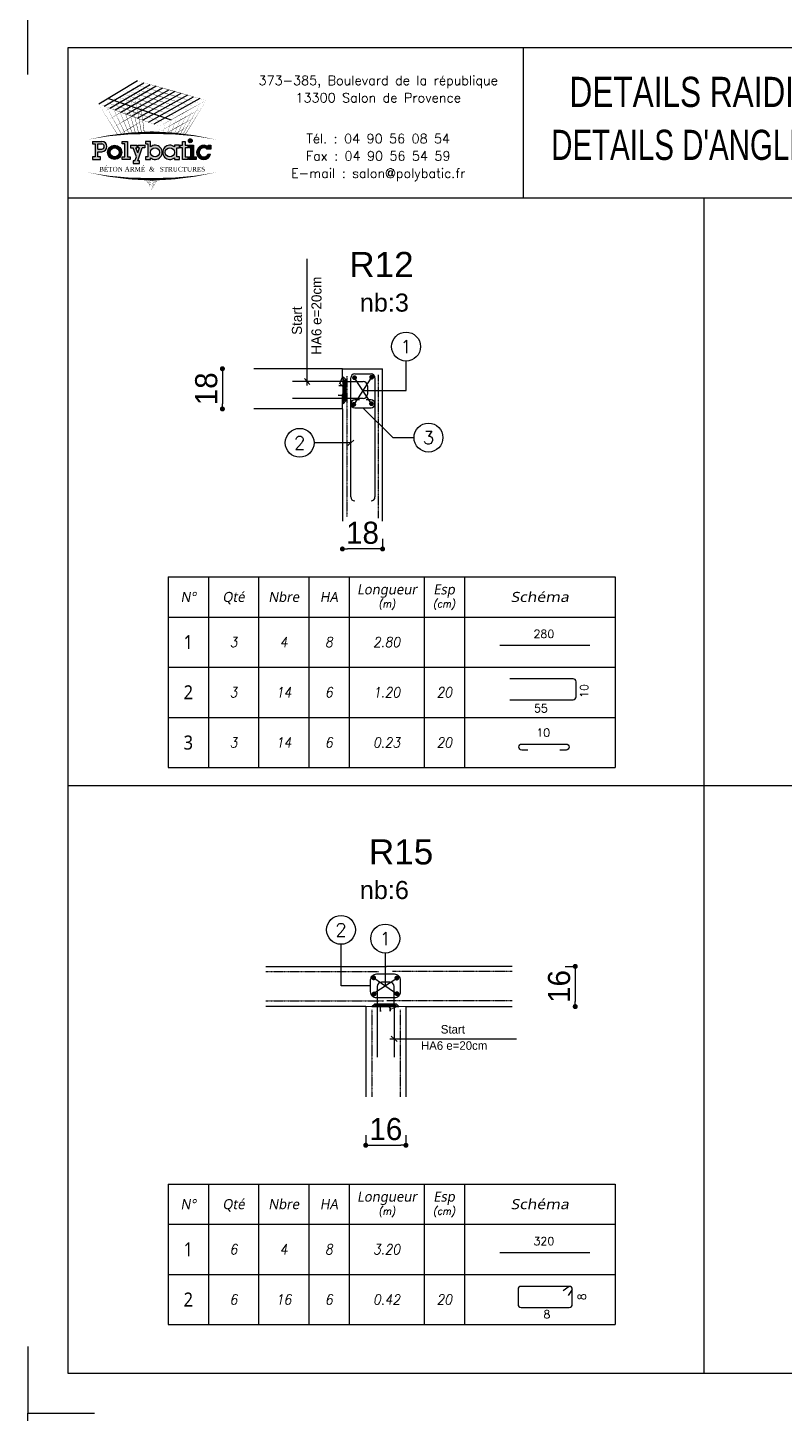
# Model space of a CAD drawing. Header units: metres. Extents: x -5618 to 118954, y -306 to 4637.
# Drawn here: x 1314 to 1690, y 1787 to 2477 of the extents above; entities that cross this region are included whole.
import ezdxf
from ezdxf.enums import TextEntityAlignment as Align

# ---------------------------------------------------------------- set-up
doc = ezdxf.new("R2010")
doc.units = ezdxf.units.M
doc.linetypes.add('STRICHPUNKT2_S11', pattern=[0.9, 0.7, -0.1, 0, -0.1])
for name, color, linetype in [('7', 7, 'Continuous'), ('COTATION', 1, 'Continuous'), ('GO-CARTOUCHE', 7, 'Continuous'), ('GO-COTATION', 1, 'Continuous'), ('GO-FER-HA', 140, 'Continuous'), ('GO-TEXTE', 9, 'Continuous'), ('GO-TEXTE-FER', 3, 'Continuous'), ('préfa v', 2, 'Continuous'), ('STR_VOI-POT', 6, 'Continuous')]:
    doc.layers.add(name, color=color, linetype=linetype)
doc.layers.add('Kofragna_forma', color=7, linetype='Continuous', lineweight=70)
doc.layers.add('STR_AXES', color=4, linetype='STRICHPUNKT2_S11', lineweight=25)
doc.styles.add('ARIAL', font='ARIAL.TTF')
doc.styles.add('Lucida', font='LSANSI.TTF')
doc.styles.add('POLYBATIC', font='TIMES.TTF')
doc.styles.add('schéma', font='simplex.shx')
doc.styles.add('Tableau', font='romans.shx', dxfattribs={"width": 0.9, "oblique": 10})
doc.styles.add('Tableau2', font='trebuc.TTF', dxfattribs={"width": 0.9, "oblique": 10})
doc.styles.add('TEXTE', font='romans.shx')
doc.styles.add('TEXTEBA', font='ARIAL.TTF')
doc.dimstyles.new('COUPE-20', dxfattribs={"dimscale": 0.5, "dimtxt": 22, "dimasz": 5, "dimexe": 0.05, "dimexo": 0, "dimgap": 5, "dimtad": 1, "dimdec": 0, "dimdsep": 46, "dimtxsty": 'Standard', "dimblk1": 'DOT', "dimblk2": 'DOT', "dimsah": 1, "dimcen": 0, "dimdle": 150, "dimclrd": 1, "dimclre": 1, "dimclrt": 7, "dimadec": 0, "dimazin": 0, "dimtfac": 1, "dimtdec": 0, "dimtix": 1, "dimtmove": 2, "dimatfit": 3, "dimldrblk": 'DOT', "dimfxl": 0, "dimtvp": 1, "dimtolj": 1, "dimtzin": 0, "dimarcsym": 0})

# ---------------------------------------------------------------- blocks, each defined once
blk = doc.blocks.new('A$C492E529B')
h = blk.add_hatch(color=256)
h.paths.add_polyline_path([(-1.983, 0.1), (-2.083, 0.1), (-2.083, 0.3), (-1.933, 0.3, 1), (-1.933, 0.7), (-2.283, 0.7), (-2.283, 0.6), (-2.183, 0.6), (-2.183, 0.1), (-2.283, 0.1), (-2.283, 0), (-1.983, 0)])
h.paths.add_polyline_path([(-2.083, 0.4), (-2.083, 0.6), (-1.933, 0.6, -1), (-1.933, 0.4)], flags=16)
h = blk.add_hatch(color=256)
h.paths.add_polyline_path([(-1.158, 0.275, 1), (-1.708, 0.275, 1)])
h.paths.add_polyline_path([(-1.608, 0.275, -1), (-1.258, 0.275, -1)], flags=16)
for color, points in [(256, [(-0.938, 0.7), (-1.138, 0.7), (-1.138, 0.6), (-1.038, 0.6), (-1.038, 0.1), (-1.138, 0.1), (-1.138, 0), (-0.838, 0), (-0.838, 0.1), (-0.938, 0.1)]), (256, [(-0.367, 0.45), (-0.268, 0.45), (-0.268, 0.55), (-0.523, 0.55), (-0.523, 0.45), (-0.473, 0.45), (-0.543, 0.253), (-0.612, 0.45), (-0.562, 0.45), (-0.562, 0.55), (-0.818, 0.55), (-0.818, 0.45), (-0.718, 0.45), (-0.595, 0.101), (-0.648, -0.05), (-0.718, -0.05), (-0.718, -0.15), (-0.468, -0.15), (-0.468, -0.05), (-0.543, -0.05)]), (256, [(1.393, 0.55), (1.292, 0.55), (1.292, 0.7), (1.193, 0.7), (1.193, 0.55), (1.093, 0.55), (1.093, 0.45), (1.193, 0.45), (1.193, 0), (1.393, 0), (1.393, 0.1), (1.292, 0.1), (1.292, 0.45), (1.393, 0.45)]), (140, [(1.413, 0.725, 1), (1.563, 0.725, 1)]), (256, [(1.613, 0.55), (1.413, 0.55), (1.413, 0.45), (1.513, 0.45), (1.513, 0.1), (1.413, 0.1), (1.413, 0), (1.712, 0), (1.712, 0.1), (1.613, 0.1)]), (256, [(2.13, 0.4), (2.283, 0.4), (2.283, 0.55), (2.183, 0.55), (2.183, 0.487, 3.359496), (2.272, 0.2), (2.166, 0.2, -3.125802)])]:
    blk.add_hatch(color=color).paths.add_polyline_path(points)
h = blk.add_hatch(color=256)
h.paths.add_polyline_path([(-0.047, 0.487), (-0.047, 0.7), (-0.248, 0.7), (-0.248, 0.6), (-0.147, 0.6), (-0.147, 0.1), (-0.248, 0.1), (-0.248, 0), (-0.047, 0), (-0.047, 0.063, 2.12132)])
h.paths.add_polyline_path([(-0.047, 0.275, -1), (0.303, 0.275, -1)], flags=16)
h = blk.add_hatch(color=256)
h.paths.add_polyline_path([(1.073, 0.1), (0.973, 0.1), (0.973, 0.45), (1.073, 0.45), (1.073, 0.55), (0.873, 0.55), (0.873, 0.487, 2.12132), (0.873, 0.063), (0.873, 0), (1.073, 0)])
h.paths.add_polyline_path([(0.523, 0.275, -1), (0.873, 0.275, -1)], flags=16)
for p, q in [((0.873, 0.55), (0.873, 0.487)), ((1.073, 0.55), (0.873, 0.55)), ((1.073, 0.45), (1.073, 0.55)), ((-0.595, 0.101), (-0.718, 0.45)), ((-0.648, -0.05), (-0.595, 0.101)), ((-0.543, 0.253), (-0.612, 0.45)), ((-0.543, -0.05), (-0.367, 0.45)), ((-0.543, 0.253), (-0.473, 0.45)), ((0.873, 0.063), (0.873, 0)), ((0.973, 0.1), (0.973, 0.45)), ((0.973, 0.45), (1.073, 0.45)), ((1.073, 0.1), (0.973, 0.1)), ((1.073, 0), (1.073, 0.1)), ((2.166, 0.2), (2.272, 0.2)), ((0.873, 0), (1.073, 0))]:
    blk.add_line(p, q)
for points in [[(-2.283, 0.7), (-1.933, 0.7)], [(-2.283, 0.7), (-2.283, 0.6), (-2.183, 0.6), (-2.183, 0.1), (-2.283, 0.1), (-2.283, 0), (-1.983, 0), (-1.983, 0.1), (-2.083, 0.1), (-2.083, 0.3), (-1.933, 0.3)], [(-2.083, 0.4), (-2.083, 0.6), (-1.933, 0.6)], [(-1.138, 0.7), (-0.938, 0.7), (-0.938, 0.1), (-0.838, 0.1), (-0.838, 0), (-1.138, 0), (-1.138, 0.1), (-1.038, 0.1), (-1.038, 0.6), (-1.138, 0.6), (-1.138, 0.7)], [(-0.818, 0.55), (-0.562, 0.55)], [(-0.818, 0.55), (-0.818, 0.45), (-0.718, 0.45)], [(-0.612, 0.45), (-0.562, 0.45), (-0.562, 0.55)], [(-0.523, 0.55), (-0.268, 0.55), (-0.268, 0.45), (-0.367, 0.45)], [(-0.473, 0.45), (-0.523, 0.45), (-0.523, 0.55)], [(-0.248, 0.7), (-0.248, 0.6), (-0.147, 0.6), (-0.147, 0.1), (-0.248, 0.1), (-0.248, 0), (-0.047, 0), (-0.047, 0.063)], [(-0.047, 0.487), (-0.047, 0.7), (-0.248, 0.7)], [(1.093, 0.55), (1.193, 0.55), (1.193, 0.7), (1.292, 0.7), (1.292, 0.55), (1.393, 0.55), (1.393, 0.45), (1.292, 0.45), (1.292, 0.1), (1.393, 0.1), (1.393, 0), (1.193, 0), (1.193, 0.45), (1.093, 0.45)], [(1.093, 0.45), (1.093, 0.55)], [(1.413, 0.45), (1.413, 0.55), (1.613, 0.55), (1.613, 0.1), (1.712, 0.1), (1.712, 0), (1.413, 0), (1.413, 0.1), (1.513, 0.1), (1.513, 0.45), (1.413, 0.45)], [(2.183, 0.487), (2.183, 0.55), (2.283, 0.55), (2.283, 0.4), (2.13, 0.4)], [(-2.083, 0.4), (-1.933, 0.4)], [(-0.648, -0.05), (-0.718, -0.05), (-0.718, -0.15), (-0.468, -0.15), (-0.468, -0.05), (-0.543, -0.05)]]:
    blk.add_lwpolyline(points)
for centre, radius in [((-1.433, 0.275), 0.275), ((-1.433, 0.275), 0.175), ((0.128, 0.275), 0.175), ((0.698, 0.275), 0.175)]:
    blk.add_circle(centre, radius)
at = {"color": 140}
blk.add_circle((1.488, 0.725), 0.075, dxfattribs=at)
for centre, radius, start, end in [((-1.933, 0.5), 0.2, 270, 90), ((-1.933, 0.5), 0.1, 270, 90), ((0.128, 0.275), 0.275, 230.4788, 129.5212), ((0.698, 0.275), 0.275, 50.4788, 309.5212), ((2.008, 0.275), 0.275, 50.4788, 344.1734), ((2.008, 0.275), 0.175, 45.5847, 334.6231)]:
    blk.add_arc(centre, radius, start, end)
blk = doc.blocks.new('POLYBATIC')
at = {"color": 140}
for p, q in [((-0.43, 3.281), (-1.602, 2.578)), ((-1.435, 2.518), (-0.241, 3.228)), ((-1.268, 2.457), (-0.053, 3.175)), ((0.135, 3.121), (-1.101, 2.397)), ((-0.934, 2.337), (0.323, 3.068)), ((-0.767, 2.276), (0.511, 3.015)), ((0.7, 2.962), (-0.6, 2.216)), ((-1.309, 2.754), (0.586, 2.109)), ((-0.433, 2.156), (0.888, 2.908)), ((1.076, 2.855), (-0.266, 2.095)), ((-0.099, 2.035), (1.264, 2.802)), ((1.452, 2.749), (0.067, 1.974))]:
    blk.add_line(p, q, dxfattribs=at)
for points in [[(-1.602, 2.578, 0, 0.0156, 0), (-1.016, 2.93, 0, 0, 0)], [(-1.016, 2.93, 0.0156, 0, 0), (-0.43, 3.281, 0, 0, 0)], [(-0.039, 2.617, 0.0156, 0, 0), (-1.016, 2.93, 0, 0, 0)], [(-0.589, 1.7, 0.0131, 0, 0), (-1.016, 2.93, 0, 0, 0)], [(-0.391, 2.983, 0, 0.0156, 0), (-0.923, 2.663, 0, 0, 0)], [(0.122, 2.71, 0.0156, 0, 0), (-0.869, 3.018, 0, 0, 0)], [(-0.491, 1.706, 0.0136, 0, 0), (-0.869, 3.018, 0, 0, 0)], [(-0.838, 2.873, 0.0156, 0, 0), (-0.241, 3.228, 0, 0, 0)], [(0.283, 2.803, 0.0156, 0, 0), (-0.723, 3.105, 0, 0, 0)], [(-0.398, 1.71, 0.014, 0, 0), (-0.723, 3.105, 0, 0, 0)], [(-0.661, 2.816, 0.0156, 0, 0), (-0.053, 3.175, 0, 0, 0)], [(0.444, 2.896, 0.0156, 0, 0), (-0.576, 3.193, 0, 0, 0)], [(-0.309, 1.714, 0.0145, 0, 0), (-0.576, 3.193, 0, 0, 0)], [(-0.483, 2.759, 0.0156, 0, 0), (0.135, 3.121, 0, 0, 0)], [(0.605, 2.988, 0.0156, 0, 0), (-0.43, 3.281, 0, 0, 0)], [(-0.225, 1.716, 0.0149, 0, 0), (-0.43, 3.281, 0, 0, 0)], [(-0.305, 2.702, 0.0156, 0, 0), (0.323, 3.068, 0, 0, 0)], [(-0.128, 2.646, 0.0156, 0, 0), (0.511, 3.015, 0, 0, 0)], [(0.05, 2.589, 0.0156, 0, 0), (0.7, 2.962, 0, 0, 0)], [(1.641, 2.695, 0, 0.0156, 0), (0.605, 2.988, 0, 0, 0)], [(-0.684, 2.246, 0.0156, 0, 0), (-1.602, 2.578, 0, 0, 0)], [(-1.031, 1.66, 0.0111, 0, 0), (-1.602, 2.578, 0, 0, 0)], [(-1.456, 2.344, 0, 0.0156, 0), (-0.923, 2.663, 0, 0, 0)], [(-0.522, 2.339, 0.0156, 0, 0), (-1.455, 2.666, 0, 0, 0)], [(-0.913, 1.673, 0.0116, 0, 0), (-1.455, 2.666, 0, 0, 0)], [(-1.435, 2.518, 0, 0.0156, 0), (-0.838, 2.873, 0, 0, 0)], [(-0.361, 2.432, 0.0156, 0, 0), (-1.309, 2.754, 0, 0, 0)], [(-0.8, 1.684, 0.0121, 0, 0), (-1.309, 2.754, 0, 0, 0)], [(-1.268, 2.457, 0, 0.0156, 0), (-0.661, 2.816, 0, 0, 0)], [(-0.2, 2.524, 0.0156, 0, 0), (-1.162, 2.842, 0, 0, 0)], [(-0.692, 1.693, 0.0126, 0, 0), (-1.162, 2.842, 0, 0, 0)], [(-1.101, 2.397, 0, 0.0156, 0), (-0.483, 2.759, 0, 0, 0)], [(-0.934, 2.337, 0, 0.0156, 0), (-0.305, 2.702, 0, 0, 0)], [(-0.352, 2.685, 0, 0.0156, 0), (-0.831, 2.397, 0, 0, 0)], [(-0.767, 2.276, 0, 0.0156, 0), (-0.128, 2.646, 0, 0, 0)], [(-0.6, 2.216, 0, 0.0156, 0), (0.05, 2.589, 0, 0, 0)], [(-0.433, 2.156, 0, 0.0156, 0), (0.227, 2.532, 0, 0, 0)], [(0.762, 2.207, 0, 0.0156, 0), (-0.2, 2.524, 0, 0, 0)], [(0.937, 2.305, 0, 0.0156, 0), (-0.039, 2.617, 0, 0, 0)], [(1.113, 2.402, 0, 0.0156, 0), (0.122, 2.71, 0, 0, 0)], [(0.227, 2.532, 0.0156, 0, 0), (0.888, 2.908, 0, 0, 0)], [(1.289, 2.5, 0, 0.0156, 0), (0.283, 2.803, 0, 0, 0)], [(0.405, 2.475, 0.0156, 0, 0), (1.076, 2.855, 0, 0, 0)], [(1.465, 2.598, 0, 0.0156, 0), (0.444, 2.896, 0, 0, 0)], [(0.582, 2.418, 0.0156, 0, 0), (1.264, 2.802, 0, 0, 0)], [(0.76, 2.362, 0.0156, 0, 0), (1.452, 2.749, 0, 0, 0)], [(0.937, 2.305, 0.0156, 0, 0), (1.641, 2.695, 0, 0, 0)], [(0.942, 1.67, 0.0112, 0, 0), (1.465, 2.598, 0, 0, 0)], [(1.012, 1.663, 0.012, 0, 0), (1.641, 2.695, 0, 0, 0)], [(-1.31, 2.109, 0, 0.0156, 0), (-0.831, 2.397, 0, 0, 0)], [(-1.165, 1.875, 0, 0.0156, 0), (-0.739, 2.131, 0, 0, 0)], [(-0.312, 2.386, 0, 0.0156, 0), (-0.739, 2.131, 0, 0, 0)], [(0.234, 1.914, 0, 0.0156, 0), (-0.684, 2.246, 0, 0, 0)], [(-0.273, 2.088, 0, 0.0156, 0), (-0.646, 1.864, 0, 0, 0)], [(0.41, 2.012, 0, 0.0156, 0), (-0.522, 2.339, 0, 0, 0)], [(0.586, 2.109, 0, 0.0156, 0), (-0.361, 2.432, 0, 0, 0)], [(-0.266, 2.095, 0, 0.0156, 0), (0.405, 2.475, 0, 0, 0)], [(-0.099, 2.035, 0, 0.0156, 0), (0.582, 2.418, 0, 0, 0)], [(0.067, 1.974, 0, 0.0156, 0), (0.76, 2.362, 0, 0, 0)], [(0.213, 1.74, 0, 0.0156, 0), (0.852, 2.095, 0, 0, 0)], [(0.234, 1.914, 0, 0.0156, 0), (0.937, 2.305, 0, 0, 0)], [(0.474, 1.706, 0.00597, 0, 0), (0.586, 2.109, 0, 0, 0)], [(0.587, 1.7, 0.00718, 0, 0), (0.762, 2.207, 0, 0, 0)], [(0.689, 1.693, 0.0083, 0, 0), (0.937, 2.305, 0, 0, 0)], [(0.765, 1.884, 0.0156, 0, 0), (1.342, 2.205, 0, 0, 0)], [(0.781, 1.685, 0.00933, 0, 0), (1.113, 2.402, 0, 0, 0)], [(0.852, 2.095, 0.0156, 0, 0), (1.491, 2.45, 0, 0, 0)], [(0.865, 1.678, 0.0103, 0, 0), (1.289, 2.5, 0, 0, 0)], [(-1.953, 1.508, 0, 0.0781, -0.053843), (0, 1.719, 0, 0, 0)], [(-1.019, 1.641, 0, 0.0156, 0), (-0.646, 1.864, 0, 0, 0)], [(-0.234, 1.79, 0, 0.00638, 0), (-0.365, 1.711, 0, 0.00638, 0)], [(1.953, 1.508, 0, 0.0781, 0.053843), (0, 1.719, 0, 0, 0)], [(0.21, 1.716, 0.00323, 0, 0), (0.234, 1.914, 0, 0, 0)], [(0.349, 1.712, 0.00465, 0, 0), (0.41, 2.012, 0, 0, 0)], [(0.447, 1.708, 0.00693, 0.0156, 0), (0.767, 1.886, 0, 0, 0)], [(0.68, 1.675, 0.0156, 0, 0), (1.193, 1.96, 0, 0, 0)], [(0.96, 1.668, 0.00293, 0, 0), (1.044, 1.715, 0, 0, 0)], [(-1.953, 0.523, 0, 0.0781, 0.053843), (0, 0.312, 0, 0, 0)], [(1.953, 0.523, 0, 0.0781, -0.053843), (0, 0.312, 0, 0, 0)], [(0, 0, 0, 0.00381, 0), (-0.195, 0.315, 0, 0.00381, 0)], [(0, 0, 0, 0.00368, 0), (-0.171, 0.314, 0, 0.00368, 0)], [(0, 0, 0, 0.00356, 0), (-0.149, 0.314, 0, 0.00356, 0)], [(0, 0, 0, 0.00345, 0), (-0.128, 0.313, 0, 0.00345, 0)], [(0, 0, 0, 0.00334, 0), (-0.109, 0.313, 0, 0.00334, 0)], [(0, 0, 0, 0.00324, 0), (-0.09, 0.313, 0, 0.00324, 0)], [(0, 0, 0, 0.00315, 0), (-0.073, 0.313, 0, 0.00315, 0)], [(0, 0, 0, 0.00306, 0), (-0.056, 0.313, 0, 0.00306, 0)], [(0, 0, 0, 0.00306, 0), (-0.056, 0.313, 0, 0.00306, 0)], [(0, 0, 0, 0.00298, 0), (-0.041, 0.313, 0, 0.00298, 0)], [(0, 0, 0, 0.0051, 0), (0.038, 0.313, 0, 0.0051, 0)], [(0, 0, 0, 0.00425, 0), (0.127, 0.313, 0, 0.00425, 0)], [(0, 0, 0, 0.00408, 0), (0.145, 0.314, 0, 0.00408, 0)], [(0, 0, 0, 0.00392, 0), (0.162, 0.314, 0, 0.00392, 0)], [(0, 0, 0, 0.00378, 0), (0.177, 0.314, 0, 0.00378, 0)], [(0, 0, 0, 0.00365, 0), (0.191, 0.315, 0, 0.00365, 0)], [(0, 0, 0, 0.00486, 0), (0.064, 0.313, 0, 0.00486, 0)], [(0, 0, 0, 0.00464, 0), (0.087, 0.313, 0, 0.00464, 0)], [(0, 0, 0, 0.00443, 0), (0.108, 0.313, 0, 0.00443, 0)]]:
    blk.add_lwpolyline(points, format="xyseb", dxfattribs=at)
at = {"color": 5, "xscale": 0.78125, "yscale": 0.78125, "zscale": 0.78125}
blk.add_blockref('A$C492E529B', (0, 0.91), dxfattribs=at)
at = {"lineweight": 60, "style": 'POLYBATIC'}
for s, p in [('BÉTON ARMÉ', (-1.587, 0.547)), ('STRUCTURES', (0.24, 0.547))]:
    blk.add_text(s, height=0.1406, dxfattribs=at).set_placement(p)
at = {"color": 140, "style": 'POLYBATIC'}
blk.add_text('&', height=0.141, dxfattribs=at).set_placement((0, 0.547), align=Align.CENTER)
blk = doc.blocks.new('Barre libre')
at = {"layer": 'GO-TEXTE-FER'}
for p, q in [((0, 0), (0, -1)), ((0, 0), (8.9, 0)), ((0.8, 0), (0.8, -1)), ((1.8, 0), (1.8, -1)), ((2.8, 0), (2.8, -1)), ((3.6, 0), (3.6, -1)), ((5.1, 0), (5.1, -1)), ((5.9, 0), (5.9, -1)), ((8.9, 0), (8.9, -1)), ((0, -1), (8.9, -1))]:
    blk.add_line(p, q, dxfattribs=at)
at = {"layer": 'GO-TEXTE-FER', "color": 1}
blk.add_line((6.603, -0.563), (8.394, -0.563), dxfattribs=at)
at = {"layer": 'GO-TEXTE-FER', "color": 1, "style": 'Tableau'}
blk.add_attdef('Longueur', text='', height=0.16, dxfattribs=at).set_placement((7.481, -0.336), align=Align.MIDDLE_CENTER)
at = {"layer": 'GO-TEXTE-FER', "style": 'Tableau2', "width": 0.9}
blk.add_attdef('NUMERO', text='', height=0.28, dxfattribs=at).set_placement((0.4, -0.5), align=Align.MIDDLE_CENTER)
at = {"layer": 'GO-TEXTE-FER', "style": 'Tableau', "oblique": 10, "width": 0.9}
for tag, p in [('QUANTITE', (1.3, -0.5)), ('NOMBRE', (2.3, -0.5)), ('NUANCE', (3.2, -0.5)), ('LONGUEUR', (4.35, -0.5)), ('ESPACEMENTS', (5.5, -0.5))]:
    blk.add_attdef(tag, text='', height=0.2, dxfattribs=at).set_placement(p, align=Align.MIDDLE_CENTER)
blk = doc.blocks.new('Désignation')
at = {"layer": 'GO-TEXTE-FER'}
for p, q in [((0, 0.8), (8.9, 0.8)), ((0, 0.8), (0, 0)), ((0.8, 0.8), (0.8, 0)), ((1.8, 0.8), (1.8, 0)), ((2.8, 0.8), (2.8, 0)), ((3.6, 0.8), (3.6, 0)), ((5.1, 0.8), (5.1, 0)), ((5.9, 0.8), (5.9, 0)), ((8.9, 0.8), (8.9, 0)), ((0, 0), (8.9, 0))]:
    blk.add_line(p, q, dxfattribs=at)
at = {"layer": 'GO-TEXTE-FER', "style": 'Tableau2', "oblique": 10}
for s, p in [('Longueur', (4.356, 0.55)), ('Esp', (5.494, 0.55)), ('N°', (0.4, 0.4)), ('Qté', (1.3, 0.4)), ('Nbre', (2.3, 0.4)), ('HA', (3.2, 0.4))]:
    blk.add_text(s, height=0.2, dxfattribs=at).set_placement(p, align=Align.MIDDLE_CENTER)
at = {"layer": 'GO-TEXTE-FER', "color": 7, "style": 'Tableau', "oblique": 10, "width": 0.9}
for s, p in [('(m)', (4.356, 0.265)), ('(cm)', (5.494, 0.265))]:
    blk.add_text(s, height=0.15, dxfattribs=at).set_placement(p, align=Align.MIDDLE_CENTER)
at = {"layer": 'GO-TEXTE-FER', "style": 'Tableau2', "oblique": 10, "width": 1.2}
blk.add_text('Schéma', height=0.2, dxfattribs=at).set_placement((7.4, 0.4), align=Align.MIDDLE_CENTER)
blk = doc.blocks.new('_DOT')
at = {"color": 0, "linetype": 'ByBlock'}
blk.add_line((-0.5, 0), (-1, 0), dxfattribs=at)
at = {"color": 0, "linetype": 'ByBlock', "const_width": 0.5}
blk.add_lwpolyline([(-0.25, 0, 1), (0.25, 0, 1)], format="xyb", close=True, dxfattribs=at)
blk = doc.blocks.new('*D1403')
at = {"layer": 'COTATION', "color": 1, "lineweight": -2}
for p, q in [((1481.82, 1925.89), (1481.82, 1920.87)), ((1501.82, 1925.89), (1501.82, 1920.87)), ((1484.32, 1920.89), (1499.32, 1920.89))]:
    blk.add_line(p, q, dxfattribs=at)
at = {"layer": 'DEFPOINTS', "color": 0, "lineweight": -3}
for p in [(1481.82, 1945.02), (1501.82, 1945.02), (1501.82, 1920.89)]:
    blk.add_point(p, dxfattribs=at)
at = {"layer": 'COTATION', "color": 1, "lineweight": -2, "xscale": 2.5, "yscale": 2.5, "zscale": 2.5, "rotation": 180}
blk.add_blockref('_DOT', (1481.82, 1920.89), dxfattribs=at)
at = {"layer": 'COTATION', "color": 1, "lineweight": -2, "xscale": 2.5, "yscale": 2.5, "zscale": 2.5}
blk.add_blockref('_DOT', (1501.82, 1920.89), dxfattribs=at)
at = {"layer": 'COTATION', "color": 7, "insert": (1491.82, 1928.89), "char_height": 11, "attachment_point": 5}
blk.add_mtext('\\A1;16', dxfattribs=at)
blk = doc.blocks.new('*D1404')
at = {"layer": 'COTATION', "color": 1, "lineweight": -2}
for p, q in [((1581.13, 2009.94), (1586.15, 2009.94)), ((1586.13, 2007.44), (1586.13, 1992.44)), ((1585.17, 1989.94), (1586.15, 1989.94))]:
    blk.add_line(p, q, dxfattribs=at)
at = {"layer": 'DEFPOINTS', "color": 0, "lineweight": -3}
for p in [(1554.69, 2009.94), (1555.09, 1989.94, -155.42), (1586.13, 1989.94)]:
    blk.add_point(p, dxfattribs=at)
at = {"layer": 'COTATION', "color": 1, "lineweight": -2, "xscale": 2.5, "yscale": 2.5, "zscale": 2.5}
for p, rotation in [((1586.13, 2009.94), 90), ((1586.13, 1989.94), 270)]:
    blk.add_blockref('_DOT', p, dxfattribs=dict(at, rotation=rotation))
at = {"layer": 'COTATION', "color": 7, "insert": (1578.13, 1999.94), "char_height": 11, "attachment_point": 5, "rotation": 90}
blk.add_mtext('\\A1;16', dxfattribs=at)
blk = doc.blocks.new('Cadre')
at = {"layer": 'GO-TEXTE-FER'}
for p, q in [((0, 0), (0, -1)), ((0, 0), (8.9, 0)), ((0.8, 0), (0.8, -1)), ((1.8, 0), (1.8, -1)), ((2.8, 0), (2.8, -1)), ((3.6, 0), (3.6, -1)), ((5.1, 0), (5.1, -1)), ((5.9, 0), (5.9, -1)), ((8.9, 0), (8.9, -1)), ((0, -1), (8.9, -1))]:
    blk.add_line(p, q, dxfattribs=at)
at = {"layer": 'GO-TEXTE-FER', "color": 1}
for p, q in [((7.987, -0.237), (7.868, -0.328)), ((8.047, -0.297), (7.965, -0.422))]:
    blk.add_line(p, q, dxfattribs=at)
blk.add_lwpolyline([(6.967, -0.297), (6.967, -0.597, 0.414214), (7.027, -0.657), (7.987, -0.657, 0.414214), (8.047, -0.597), (8.047, -0.297, 0.414214), (7.987, -0.237), (7.027, -0.237, 0.414214)], format="xyb", close=True, dxfattribs=at)
at = {"layer": 'GO-TEXTE-FER', "color": 1, "style": 'Tableau'}
blk.add_attdef('Largeur', text='', height=0.16, rotation=90, dxfattribs=at).set_placement((8.237, -0.445), align=Align.MIDDLE_CENTER)
at = {"layer": 'GO-TEXTE-FER', "style": 'Tableau2', "width": 0.9}
blk.add_attdef('NUMERO', text='', height=0.28, dxfattribs=at).set_placement((0.4, -0.5), align=Align.MIDDLE_CENTER)
at = {"layer": 'GO-TEXTE-FER', "style": 'Tableau', "oblique": 10, "width": 0.9}
for tag, p in [('QUANTITE', (1.3, -0.5)), ('NOMBRE', (2.3, -0.5)), ('NUANCE', (3.2, -0.5)), ('LONGUEUR', (4.35, -0.5)), ('ESPACEMENTS', (5.5, -0.5))]:
    blk.add_attdef(tag, text='', height=0.2, dxfattribs=at).set_placement(p, align=Align.MIDDLE_CENTER)
at = {"layer": 'GO-TEXTE-FER', "color": 1, "style": 'Tableau'}
blk.add_attdef('Longueur', text='', height=0.16, dxfattribs=at).set_placement((7.542, -0.794), align=Align.MIDDLE_CENTER)
blk = doc.blocks.new('*D1477')
at = {"layer": 'COTATION', "color": 1, "lineweight": -2}
for p, q in [((1490.2, 2222.8), (1490.2, 2217.77)), ((1470.2, 2218.23), (1470.2, 2217.77)), ((1487.7, 2217.8), (1472.7, 2217.8))]:
    blk.add_line(p, q, dxfattribs=at)
at = {"layer": 'DEFPOINTS', "color": 0, "lineweight": -3}
for p in [(1470.2, 2231.71, -152.09), (1490.2, 2231.71), (1470.2, 2217.8)]:
    blk.add_point(p, dxfattribs=at)
at = {"layer": 'COTATION', "color": 1, "lineweight": -2, "xscale": 2.5, "yscale": 2.5, "zscale": 2.5, "rotation": 180}
blk.add_blockref('_DOT', (1470.2, 2217.8), dxfattribs=at)
at = {"layer": 'COTATION', "color": 1, "lineweight": -2, "xscale": 2.5, "yscale": 2.5, "zscale": 2.5}
blk.add_blockref('_DOT', (1490.2, 2217.8), dxfattribs=at)
at = {"layer": 'COTATION', "color": 7, "insert": (1480.2, 2225.8), "char_height": 11, "attachment_point": 5}
blk.add_mtext('\\A1;18', dxfattribs=at)
blk = doc.blocks.new('*D1478')
at = {"layer": 'COTATION', "color": 1, "lineweight": -2}
for p, q in [((1410.94, 2307.54), (1410.42, 2307.54)), ((1410.45, 2305.04), (1410.45, 2290.04)), ((1410.94, 2287.54), (1410.42, 2287.54))]:
    blk.add_line(p, q, dxfattribs=at)
at = {"layer": 'DEFPOINTS', "color": 0, "lineweight": -3}
for p in [(1426.09, 2307.54, -153.35), (1410.45, 2287.54), (1426.09, 2287.54, -153.35)]:
    blk.add_point(p, dxfattribs=at)
at = {"layer": 'COTATION', "color": 1, "lineweight": -2, "xscale": 2.5, "yscale": 2.5, "zscale": 2.5}
for p, rotation in [((1410.45, 2307.54), 90), ((1410.45, 2287.54), 270)]:
    blk.add_blockref('_DOT', p, dxfattribs=dict(at, rotation=rotation))
at = {"layer": 'COTATION', "color": 7, "insert": (1402.45, 2297.54), "char_height": 11, "attachment_point": 5, "rotation": 90}
blk.add_mtext('\\A1;18', dxfattribs=at)
blk = doc.blocks.new('U')
at = {"layer": 'GO-TEXTE-FER'}
for p, q in [((0, 0), (0, -1)), ((0, 0), (8.9, 0)), ((0.8, 0), (0.8, -1)), ((1.8, 0), (1.8, -1)), ((2.8, 0), (2.8, -1)), ((3.6, 0), (3.6, -1)), ((5.1, 0), (5.1, -1)), ((5.9, 0), (5.9, -1)), ((8.9, 0), (8.9, -1)), ((0, -1), (8.9, -1))]:
    blk.add_line(p, q, dxfattribs=at)
at = {"layer": 'GO-TEXTE-FER', "color": 1}
blk.add_lwpolyline([(6.803, -0.65), (8.063, -0.65, 0.414214), (8.123, -0.59), (8.123, -0.29, 0.414214), (8.063, -0.23), (6.803, -0.23)], format="xyb", dxfattribs=at)
at = {"layer": 'GO-TEXTE-FER', "color": 1, "style": 'Tableau'}
blk.add_attdef('Largeur', text='', height=0.16, rotation=90, dxfattribs=at).set_placement((8.284, -0.472), align=Align.MIDDLE_CENTER)
at = {"layer": 'GO-TEXTE-FER', "style": 'Tableau2', "width": 0.9}
blk.add_attdef('NUMERO', text='', height=0.28, dxfattribs=at).set_placement((0.4, -0.5), align=Align.MIDDLE_CENTER)
at = {"layer": 'GO-TEXTE-FER', "style": 'Tableau', "oblique": 10, "width": 0.9}
for tag, p in [('QUANTITE', (1.3, -0.5)), ('NOMBRE', (2.3, -0.5)), ('NUANCE', (3.2, -0.5)), ('LONGUEUR', (4.35, -0.5)), ('ESPACEMENTS', (5.5, -0.5))]:
    blk.add_attdef(tag, text='', height=0.2, dxfattribs=at).set_placement(p, align=Align.MIDDLE_CENTER)
at = {"layer": 'GO-TEXTE-FER', "color": 1, "style": 'Tableau'}
blk.add_attdef('Longueur', text='', height=0.16, dxfattribs=at).set_placement((7.422, -0.819), align=Align.MIDDLE_CENTER)
blk = doc.blocks.new('Epingle')
at = {"layer": 'GO-TEXTE-FER'}
for p, q in [((0, 0), (0, -1)), ((0, 0), (8.9, 0)), ((0.8, 0), (0.8, -1)), ((1.8, 0), (1.8, -1)), ((2.8, 0), (2.8, -1)), ((3.6, 0), (3.6, -1)), ((5.1, 0), (5.1, -1)), ((5.9, 0), (5.9, -1)), ((8.9, 0), (8.9, -1)), ((0, -1), (8.9, -1))]:
    blk.add_line(p, q, dxfattribs=at)
at = {"layer": 'GO-TEXTE-FER', "color": 1}
blk.add_lwpolyline([(7.162, -0.65), (7.042, -0.65, -1), (7.042, -0.53), (7.922, -0.53, -1), (7.922, -0.65), (7.802, -0.65)], format="xyb", dxfattribs=at)
at = {"layer": 'GO-TEXTE-FER', "color": 1, "style": 'Tableau'}
blk.add_attdef('Longueur', text='', height=0.16, dxfattribs=at).set_placement((7.469, -0.303), align=Align.MIDDLE_CENTER)
at = {"layer": 'GO-TEXTE-FER', "style": 'Tableau2', "width": 0.9}
blk.add_attdef('NUMERO', text='', height=0.28, dxfattribs=at).set_placement((0.4, -0.5), align=Align.MIDDLE_CENTER)
at = {"layer": 'GO-TEXTE-FER', "style": 'Tableau', "oblique": 10, "width": 0.9}
for tag, p in [('QUANTITE', (1.3, -0.5)), ('NOMBRE', (2.3, -0.5)), ('NUANCE', (3.2, -0.5)), ('LONGUEUR', (4.35, -0.5)), ('ESPACEMENTS', (5.5, -0.5))]:
    blk.add_attdef(tag, text='', height=0.2, dxfattribs=at).set_placement(p, align=Align.MIDDLE_CENTER)

msp = doc.modelspace()

# ---------------------------------------------------------------- hatches: boundary and pattern name
at = {"layer": 'GO-FER-HA'}
h = msp.add_hatch(dxfattribs=at)
h.set_pattern_fill('ANSI31', color=9, scale=4.218928, angle=-450, style=0)
h.set_pattern_definition([(45, (-273467.93833, -35894.09), (0.3729040775, -0.3729040775), [])])
h.paths.add_polyline_path([(1470.56, 2302.81), (1471.97, 2301.4), (1471.97, 2300.27), (1470.56, 2300.27)])
h.paths.add_polyline_path([(1470.56, 2300.27), (1471.97, 2300.27), (1471.97, 2298.08), (1470.56, 2298.22)])
h.paths.add_polyline_path([(1470.56, 2297.85), (1471.97, 2298.07), (1471.97, 2291.29), (1470.56, 2291.44)])
h.paths.add_polyline_path([(1471.65, 2291.24), (1470.56, 2290.15), (1470.56, 2291.14)])
h = msp.add_hatch(dxfattribs=at)
h.set_pattern_fill('ANSI31', color=9, scale=4.218928, angle=-540, style=0)
h.set_pattern_definition([(45, (-36699.3324, -272948.56785), (-0.3729040775, 0.3729040775), [])])
h.paths.add_polyline_path([(1497.56, 1989.94), (1496.16, 1991.34), (1495.03, 1991.34), (1495.03, 1989.94)])
h.paths.add_polyline_path([(1495.03, 1989.94), (1495.03, 1991.34), (1492.84, 1991.34), (1492.98, 1989.94)])
h.paths.add_polyline_path([(1492.61, 1989.94), (1492.83, 1991.34), (1486.05, 1991.34), (1486.19, 1989.94)])
h.paths.add_polyline_path([(1485.99, 1991.02), (1484.91, 1989.94), (1485.9, 1989.94)])

# ---------------------------------------------------------------- linework, layer by layer
for points in [[(1313.5, 2454.02), (1313.5, 2487.35), (1346.83, 2487.35)], [(1560.15, 2467.35), (1560.15, 2392.41)], [(2283.41, 2392.41), (1333.5, 2392.41)], [(1650.14, 2392.41), (1650.14, 1807.42)], [(2283.41, 2099.91), (1333.5, 2099.91)], [(1313.5, 1820.75), (1313.5, 1787.42), (1346.83, 1787.42)], [(1313.5, 1754.09), (1313.5, 1787.42), (1346.83, 1787.42)]]:
    msp.add_lwpolyline(points)
msp.add_lwpolyline([(1333.5, 2467.35), (1333.5, 1807.42), (2283.41, 1807.42), (2283.41, 2467.35)], close=True)
at = {"lineweight": 18}
msp.add_lwpolyline([(1481.82, 1989.94), (1488.77, 1989.94), (1491.79, 1991.36), (1494.54, 1988.59), (1497.7, 1989.94), (1505.01, 1989.94)], dxfattribs=at)
at = {"layer": '7', "color": 7}
for points in [[(1474.39, 2290.09), (1474.39, 2290.09)], [(1486.42, 2290.09), (1486.42, 2290.09)]]:
    msp.add_lwpolyline(points, dxfattribs=at)
at = {"layer": 'COTATION'}
for p, q in [((1484.76, 2303.33), (1475.86, 2289.77)), ((1484.67, 2290.14), (1476.23, 2303.05))]:
    msp.add_line(p, q, dxfattribs=at)
at = {"layer": 'GO-CARTOUCHE', "color": 2, "ltscale": 3}
for p, q in [((1452.66, 2299.14), (1452.66, 2362.32)), ((1454.03, 2299.67), (1451.29, 2302.71)), ((1493.75, 1973.87), (1556.93, 1973.87)), ((1494.43, 1975.24), (1497.46, 1972.5))]:
    msp.add_line(p, q, dxfattribs=at)
at = {"layer": 'GO-FER-HA'}
for p, q in [((1501.89, 2296.68), (1501.89, 2311.36)), ((1480.39, 2296.68), (1501.89, 2296.68)), ((1474.39, 2270.66), (1456.12, 2270.66)), ((1475.91, 2272.03), (1472.87, 2269.29)), ((1469.5, 2000.22, -16.83), (1469.5, 2020.94, -16.83)), ((1491.55, 2016.61), (1491.55, 2000.31)), ((1485.41, 1996.26), (1497.29, 2004.11)), ((1485.77, 2004.25), (1497.34, 1996.36)), ((1484.08, 2000.22, -16.83), (1469.5, 2000.22, -16.83))]:
    msp.add_line(p, q, dxfattribs=at)
at = {"layer": 'GO-FER-HA', "color": 1}
for p, q in [((1470.03, 2301.19), (1445.42, 2301.19)), ((1472.02, 2298.86), (1468.34, 2299.22)), ((1468.34, 2299.22), (1470.56, 2299.22)), ((1470.03, 2301.19), (1480.56, 2301.19)), ((1470.56, 2290.15), (1470.56, 2303.59)), ((1470.56, 2303.59), (1471.97, 2302.18)), ((1470.56, 2301.75), (1470.56, 2303.59)), ((1470.56, 2293.75), (1470.56, 2301.16)), ((1470.56, 2298.63), (1472.02, 2298.86)), ((1471.97, 2291.56), (1471.97, 2302.18)), ((1482.67, 2299.08), (1482.67, 2294.86)), ((1470.03, 2292.75), (1445.42, 2292.75)), ((1472.11, 2293.93), (1468.16, 2294.34)), ((1468.16, 2294.34), (1470.56, 2294.34)), ((1480.56, 2292.75), (1470.03, 2292.75)), ((1470.56, 2293.79), (1472.11, 2293.93)), ((1470.56, 2290.15), (1470.56, 2293.21)), ((1470.56, 2290.15), (1471.97, 2291.56)), ((1493.84, 2002.04), (1489.62, 2002.04)), ((1487.51, 1999.93), (1487.51, 1989.4)), ((1495.95, 1989.4), (1495.95, 1999.93)), ((1484.91, 1989.94), (1486.31, 1991.34)), ((1484.91, 1989.94), (1498.34, 1989.94)), ((1484.91, 1989.94), (1487.96, 1989.94)), ((1486.31, 1991.34), (1496.94, 1991.34)), ((1487.51, 1989.4), (1487.51, 1964.79)), ((1488.51, 1989.94), (1495.92, 1989.94)), ((1488.55, 1989.94), (1488.69, 1991.48)), ((1488.69, 1991.48), (1489.1, 1987.53)), ((1489.1, 1987.53), (1489.1, 1989.94)), ((1493.39, 1989.94), (1493.61, 1991.39)), ((1493.61, 1991.39), (1493.98, 1987.71)), ((1493.98, 1987.71), (1493.98, 1989.94)), ((1495.95, 1989.4), (1495.95, 1964.79)), ((1496.51, 1989.94), (1498.34, 1989.94)), ((1498.34, 1989.94), (1496.94, 1991.34))]:
    msp.add_line(p, q, dxfattribs=at)
at = {"layer": 'GO-FER-HA', "color": 6, "linetype": 'Continuous', "const_width": 1.2}
for points in [[(1484.76, 2303.93, -1), (1484.76, 2302.73, -1)], [(1476.23, 2303.65, -1), (1476.23, 2302.45, -1)], [(1475.86, 2290.37, -1), (1475.86, 2289.17, -1)], [(1484.67, 2290.74, -1), (1484.67, 2289.54, -1)], [(1486.37, 2004.25, 1), (1485.17, 2004.25, 1)], [(1497.89, 2004.11, 1), (1496.69, 2004.11, 1)], [(1486.61, 1996.26, 1), (1485.41, 1996.26, 1)], [(1497.94, 1996.36, 1), (1496.74, 1996.36, 1)]]:
    msp.add_lwpolyline(points, format="xyb", close=True, dxfattribs=at)
at = {"layer": 'GO-FER-HA'}
msp.add_lwpolyline([(1480.41, 2288.14), (1495.29, 2273.26), (1505.85, 2273.26)], dxfattribs=at)
for centre in [(1501.89, 2318.56), (1448.92, 2270.66), (1513.05, 2273.26), (1469.5, 2028.14, -16.83), (1491.55, 2023.81)]:
    msp.add_circle(centre, 7.2, dxfattribs=at)
at = {"layer": 'GO-FER-HA', "color": 1}
for centre, start, end in [((1480.56, 2299.08), 0, 90), ((1480.56, 2294.86), 270, 360), ((1489.62, 1999.93), 90, 180), ((1493.84, 1999.93), 360, 90)]:
    msp.add_arc(centre, 2.11, start, end, dxfattribs=at)
at = {"layer": 'Kofragna_forma', "lineweight": -3, "elevation": -153.35}
msp.add_lwpolyline([(1470.2, 2287.54), (1470.2, 2294.49), (1471.63, 2297.52), (1468.85, 2300.26), (1470.2, 2303.42), (1470.2, 2307.54)], dxfattribs=at)
at = {"layer": 'préfa v', "color": 2, "ltscale": 3}
for p, q in [((1470.2, 2307.54, -153.35), (1426.09, 2307.54, -153.35)), ((1470.2, 2307.54, -153.35), (1490.2, 2307.54, -153.35)), ((1470.2, 2287.54, -153.35), (1426.09, 2287.54, -153.35)), ((1470.2, 2287.54, -153.01), (1470.2, 2231.71, -152.09)), ((1481.82, 1989.94), (1432.11, 1989.94)), ((1481.82, 1989.94), (1481.82, 1945.02)), ((1501.82, 1989.94), (1501.82, 1945.02)), ((1501.82, 1989.94), (1554.69, 1989.94))]:
    msp.add_line(p, q, dxfattribs=at)
for points in [[(1490.2, 2231.71), (1490.2, 2307.54)], [(1432.11, 2009.94), (1492.13, 2009.94)]]:
    msp.add_lwpolyline(points, dxfattribs=at)
at = {"layer": 'préfa v', "color": 2, "ltscale": 3, "elevation": -306.69}
msp.add_lwpolyline([(1554.69, 2009.94), (1492.13, 2009.94)], dxfattribs=at)
at = {"layer": 'STR_AXES', "ltscale": 0.5}
for p, q in [((1488.22, 2233.07, 153.35), (1488.22, 2304.54, 153.35)), ((1472.47, 2303.88, -458.79), (1472.47, 2233.81, -460.04)), ((1432.11, 2007.45, -153.35), (1488.13, 2007.45, -153.35)), ((1554.69, 2007.45, -460.04), (1495.13, 2007.45, -460.04)), ((1432.11, 1992.77, -152.21), (1490.88, 1992.77, -153.35)), ((1554.69, 1992.77, -458.79), (1492.39, 1992.77, -460.04))]:
    msp.add_line(p, q, dxfattribs=at)
for points in [[(1484.82, 1988.31), (1484.82, 1945.02)], [(1499.01, 1988.31), (1499.01, 1945.02)]]:
    msp.add_lwpolyline(points, dxfattribs=at)
at = {"layer": 'STR_VOI-POT'}
for points in [[(1476.34, 2304.94), (1484.47, 2304.94)], [(1484.47, 2304.94), (1484.47, 2304.94)], [(1474.39, 2243.7), (1474.39, 2302.98)], [(1486.42, 2302.98), (1486.42, 2243.7)], [(1486.42, 2302.98), (1486.42, 2302.98)], [(1478.72, 2292.05), (1476.34, 2292.05)], [(1484.47, 2292.05), (1482, 2292.05)], [(1476.34, 2288.14), (1484.47, 2288.14)]]:
    msp.add_lwpolyline(points, dxfattribs=at)
msp.add_lwpolyline([(1484.08, 1997.43, 0.414214), (1487.12, 1994.4), (1496.14, 1994.4, 0.414214), (1499.18, 1997.43), (1499.18, 2003.02, 0.414214), (1496.14, 2006.05), (1487.12, 2006.05, 0.414214), (1484.08, 2003.02)], format="xyb", close=True, dxfattribs=at)
for centre, start, end in [((1476.34, 2302.98), 90, 180), ((1484.47, 2302.98), 0, 90), ((1476.34, 2290.09), 90, 180), ((1484.47, 2290.09), 0, 90), ((1476.34, 2290.09), 180, 270), ((1484.47, 2290.09), 270, 0), ((1476.34, 2243.7), 180, 270), ((1484.47, 2243.7), 270, 0)]:
    msp.add_arc(centre, 1.95, start, end, dxfattribs=at)

# ---------------------------------------------------------------- block references
at = {"xscale": 16.49835000000894, "yscale": 16.49834999989253, "zscale": 16.49835000000003}
msp.add_blockref('POLYBATIC', (1375.27, 2396.73), dxfattribs=at)
at = {"layer": 'GO-COTATION', "xscale": 25, "yscale": 25, "zscale": 25}
msp.add_blockref('Epingle', (1383.48, 2133.92), dxfattribs=at).add_auto_attribs({'NUMERO': '3', 'QUANTITE': '3', 'NOMBRE': '14', 'NUANCE': '6', 'Longueur': '10', 'LONGUEUR': '0.23', 'ESPACEMENTS': '20'})
at = {"layer": 'GO-FER-HA', "xscale": 25, "yscale": 25, "zscale": 25}
for p in [(1383.48, 2183.92), (1383.48, 1881.56)]:
    msp.add_blockref('Désignation', p, dxfattribs=at)
msp.add_blockref('Cadre', (1383.48, 1856.56), dxfattribs=at).add_auto_attribs({'NUMERO': '2', 'QUANTITE': '6', 'NOMBRE': '16', 'NUANCE': '6', 'Longueur': '8', 'Largeur': '8', 'LONGUEUR': '0.42', 'ESPACEMENTS': '20'})
at = {"layer": 'GO-TEXTE-FER', "xscale": 25, "yscale": 25, "zscale": 25}
for name, p, values in [('Barre libre', (1383.48, 2183.92), {'NUMERO': '1', 'QUANTITE': '3', 'NOMBRE': '4', 'NUANCE': '8', 'Longueur': '280', 'LONGUEUR': '2.80'}), ('U', (1383.48, 2158.92), {'NUMERO': '2', 'QUANTITE': '3', 'NOMBRE': '14', 'NUANCE': '6', 'Longueur': '55', 'Largeur': '10', 'LONGUEUR': '1.20', 'ESPACEMENTS': '20'}), ('Barre libre', (1383.48, 1881.56), {'NUMERO': '1', 'QUANTITE': '6', 'NOMBRE': '4', 'NUANCE': '8', 'Longueur': '320', 'LONGUEUR': '3.20'})]:
    msp.add_blockref(name, p, dxfattribs=at).add_auto_attribs(values)

# ---------------------------------------------------------------- texts
at = {"style": 'schéma'}
for s, p in [('373-385, Boulevard de la république', (1488.03, 2448.81)), ('13300 Salon de Provence', (1488.03, 2440.18)), ('Tél. : 04 90 56 08 54', (1488.03, 2419.8)), ('Fax : 04 90 56 54 59', (1488.03, 2411.17)), ('E-mail : salon@polybatic.fr', (1488.03, 2402.54))]:
    msp.add_text(s, height=4.6662, dxfattribs=at).set_placement(p, align=Align.CENTER)
at = {"style": 'ARIAL'}
for s, width, p in [('DETAILS RAIDISSEURS POUR VOILES ', 0.75, (1583.29, 2437.91)), ("DETAILS D'ANGLES ET ABOUTS DE VOILES-3", 0.7, (1574.15, 2411.53))]:
    msp.add_text(s, height=15, dxfattribs=dict(at, width=width)).set_placement(p)
at = {"layer": 'GO-FER-HA', "style": 'TEXTE'}
for s, p in [('1', (1501.89, 2318.56)), ('2', (1448.92, 2270.66)), ('3', (1513.05, 2273.26)), ('2', (1469.5, 2028.14, -16.83)), ('1', (1491.55, 2023.81))]:
    msp.add_text(s, height=6.5, dxfattribs=at).set_placement(p, align=Align.MIDDLE_CENTER)
at = {"layer": 'GO-TEXTE', "style": 'TEXTEBA'}
for s, height, p in [('R12', 12.5, (1473.63, 2353.22)), ('nb:3', 9, (1478.84, 2335.99)), ('R15', 12.5, (1483.39, 2060.73)), ('nb:6', 9, (1478.84, 2043.49))]:
    msp.add_text(s, height=height, dxfattribs=at).set_placement(p)
at = {"layer": 'GO-TEXTE', "linetype": 'Continuous', "style": 'Lucida'}
for s, height, rotation, p in [('HA6 e=20cm', 5, 89.9982, (1459.78, 2314.54)), ('Start', 5, 89.9982, (1450.04, 2324.44)), ('Start', 4.256, 359.9982, (1519.19, 1976.49)), ('HA6 e=20cm', 4.256, 359.9982, (1509.29, 1968.41))]:
    msp.add_text(s, height=height, rotation=rotation, dxfattribs=at).set_placement(p)

# ---------------------------------------------------------------- dimensions: what is measured, and where the dimension line sits
at = {"layer": 'COTATION'}
for base, p1, p2, angle, text, picture, middle in [((1410.45, 2287.54), (1426.09, 2307.54, -153.35), (1426.09, 2287.54, -153.35), 90, '18', '*D1478', (1402.45, 2297.54)), ((1470.2, 2217.8), (1490.2, 2231.71), (1470.2, 2231.71, -152.09), 180, '18', '*D1477', (1480.2, 2225.8)), ((1586.13, 1989.94, -306.69), (1554.69, 2009.94, -306.69), (1555.09, 1989.94, -462.11), 90, '16', '*D1404', (1578.13, 1999.94, -306.69))]:
    dim = msp.add_linear_dim(base=base, p1=p1, p2=p2, angle=angle, text=text, dimstyle='COUPE-20', dxfattribs=at)
    dim.commit()
    dim.dimension.update_dxf_attribs({"geometry": picture, "text_midpoint": middle})
dim = msp.add_linear_dim(base=(1501.82, 1920.89), p1=(1481.82, 1945.02), p2=(1501.82, 1945.02), text='16', dimstyle='COUPE-20', dxfattribs=at)
dim.commit()
dim.dimension.update_dxf_attribs({"geometry": '*D1403', "text_midpoint": (1491.82, 1928.89)})

doc.saveas('drawing.dxf')
